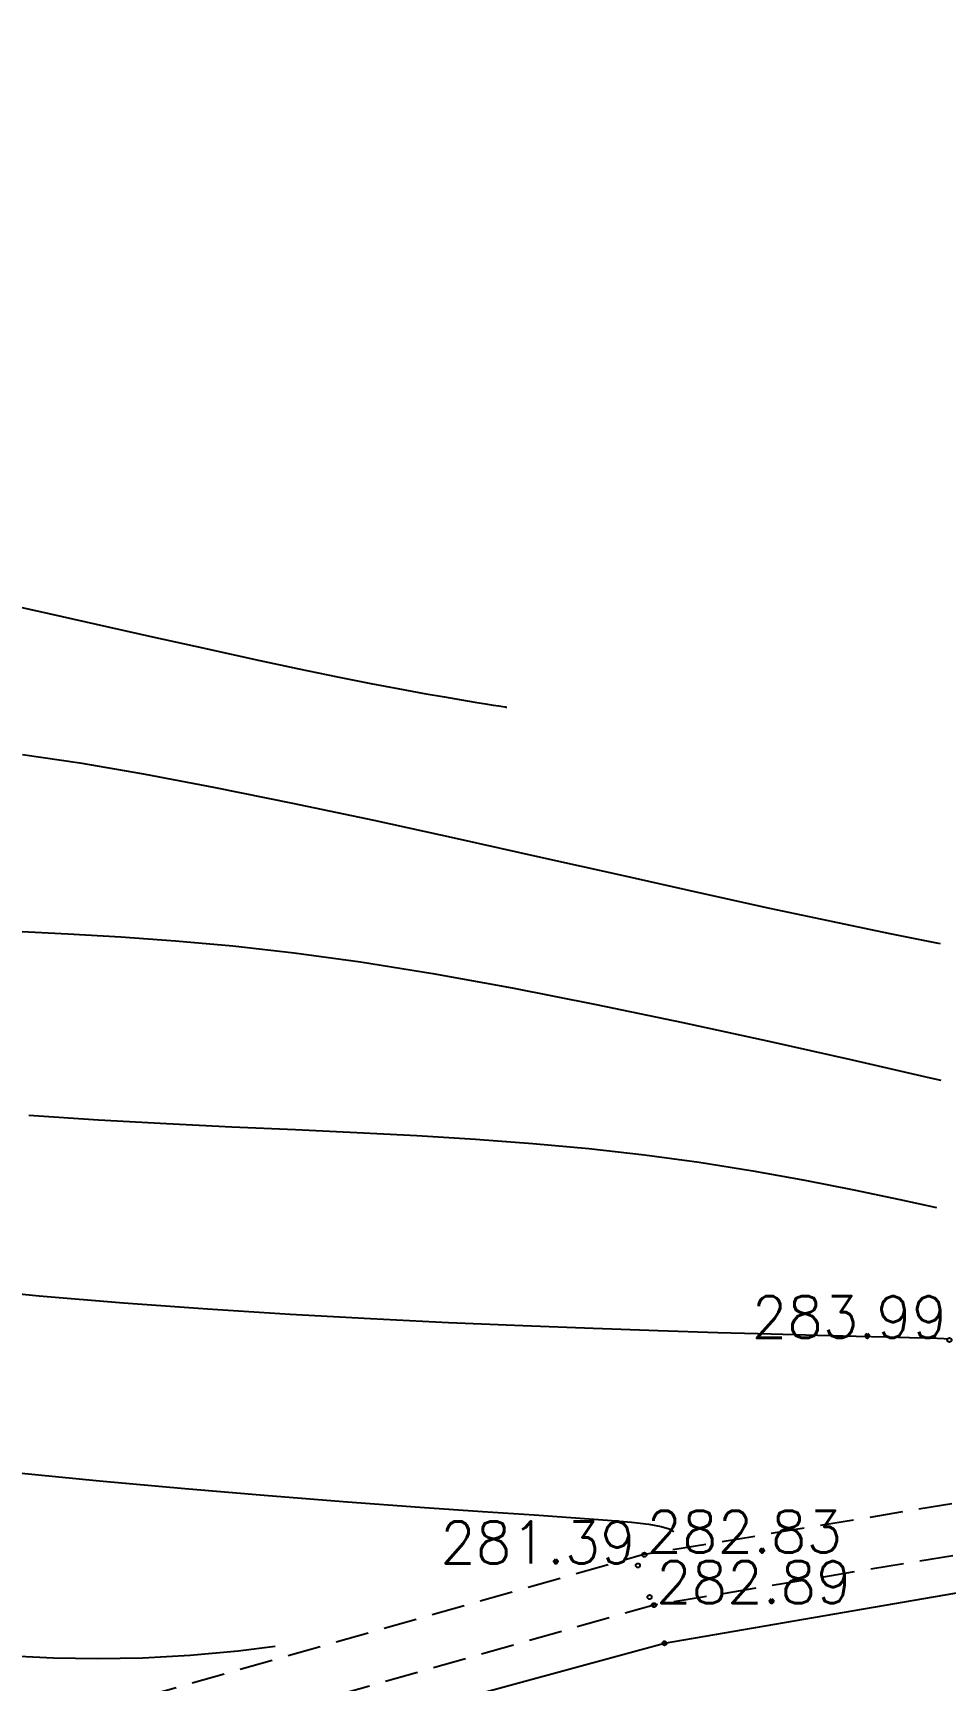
# Model space of a CAD drawing. Extents: x 524954 to 526204, y 9523489 to 9524010.
# Drawn here: x 525653.14 to 525674.91, y 9523814.48 to 9523853.78 of the extents above; entities that cross this region are included whole.
import ezdxf
from ezdxf.enums import TextEntityAlignment as Align

# ---------------------------------------------------------------- set-up
doc = ezdxf.new("R2010")
doc.units = 0
doc.header["$PDMODE"] = 33
doc.header["$PDSIZE"] = 0.1
doc.linetypes.add('CACHE2', pattern=[4.7625, 3.175, -1.5875])
for name, color, linetype in [('Bord_Route_Existante', 6, 'Continuous'), ('Caniveau', 5, 'CACHE2'), ('CN_01_00', 3, 'Continuous'), ('CN_02_00', 4, 'Continuous'), ('CN_05_00', 6, 'Continuous'), ('TopoAlt', 3, 'Continuous'), ('TOPOJIS', 7, 'Continuous')]:
    doc.layers.add(name, color=color, linetype=linetype)
doc.styles.add('Simplex 1.0', font='Simplex.shx', dxfattribs={"width": 0.99, "height": 1})

# ---------------------------------------------------------------- blocks, each defined once
blk = doc.blocks.new('TCPOINT M')
at = {"color": 0}
blk.add_point((0, 0), dxfattribs=at)
at = {"layer": 'TopoAlt', "style": 'Simplex 1.0', "width": 0.99}
blk.add_attdef('ALT', (0.15, 0.15), '', height=1, dxfattribs=at)

msp = doc.modelspace()

# ---------------------------------------------------------------- linework, layer by layer
at = {"layer": 'Bord_Route_Existante', "flags": 128}
msp.add_lwpolyline([(525615.783, 9523793.199), (525623.144, 9523797.148), (525634.961, 9523803.434), (525650.839, 9523810.636), (525668.212, 9523815.359), (525685.625, 9523818.358), (525693.281, 9523819.142), (525706.863, 9523820.143), (525717.393, 9523820.37)], dxfattribs=at)
at = {"layer": 'Caniveau', "ltscale": 0.25, "elevation": 307.27, "flags": 128}
for points in [[(526001.693, 9523876.706), (525992.67, 9523862.583), (525988.317, 9523856.056), (525986.483, 9523853.58), (525979.846, 9523844.667), (525972.556, 9523835.757), (525965.764, 9523828.474), (525959.142, 9523822.599), (525952.525, 9523818.152), (525945.24, 9523814.478), (525937.422, 9523811.365), (525929.415, 9523808.87), (525922.977, 9523807.359), (525911.343, 9523805.517), (525900.219, 9523804.772), (525883.548, 9523804.534), (525871.514, 9523804.226), (525863.676, 9523804.152), (525858.551, 9523804.354), (525852.271, 9523804.619), (525845.799, 9523805.015), (525839.474, 9523805.458), (525832.921, 9523806.263), (525825.213, 9523807.529), (525818.468, 9523808.739), (525811.153, 9523810.025), (525805.831, 9523810.986), (525799.485, 9523812), (525787.157, 9523814.173), (525774.027, 9523816.47), (525761.815, 9523818.599), (525751.77, 9523820.346), (525742.028, 9523821.356), (525725.747, 9523822.327), (525717.412, 9523822.531), (525706.745, 9523822.088), (525692.923, 9523821.483), (525685.51, 9523820.415), (525667.69, 9523817.467), (525650.531, 9523812.577), (525633.827, 9523805.677), (525628.951, 9523803.575)], [(526002.725, 9523876.046), (525993.696, 9523861.913), (525989.319, 9523855.351), (525987.467, 9523852.849), (525980.812, 9523843.913), (525973.479, 9523834.951), (525966.621, 9523827.596), (525959.894, 9523821.628), (525953.145, 9523817.092), (525945.744, 9523813.359), (525937.832, 9523810.209), (525929.738, 9523807.687), (525923.213, 9523806.156), (525911.48, 9523804.298), (525900.269, 9523803.548), (525883.572, 9523803.309), (525871.536, 9523803.001), (525863.657, 9523802.926), (525858.501, 9523803.129), (525852.208, 9523803.396), (525845.719, 9523803.793), (525839.356, 9523804.238), (525832.747, 9523805.05), (525825.006, 9523806.322), (525818.254, 9523807.532), (525810.938, 9523808.819), (525805.625, 9523809.779), (525799.282, 9523810.792), (525786.945, 9523812.967), (525773.816, 9523815.263), (525761.605, 9523817.392), (525751.602, 9523819.132), (525741.928, 9523820.134), (525725.695, 9523821.102), (525717.422, 9523821.306), (525706.806, 9523820.864), (525693.255, 9523820.056), (525685.68, 9523819.201), (525667.959, 9523816.269), (525650.934, 9523811.417), (525634.345, 9523804.565), (525630.007, 9523801.744)]]:
    msp.add_lwpolyline(points, dxfattribs=at)
at = {"layer": 'CN_01_00', "flags": 128}
for points, elevation in [([(525652.896, 9523836.565), (525654.258, 9523836.365), (525655.782, 9523836.106), (525657.486, 9523835.783), (525659.334, 9523835.408), (525661.276, 9523834.996), (525663.265, 9523834.561), (525665.252, 9523834.119), (525667.19, 9523833.685), (525669.029, 9523833.274), (525670.721, 9523832.901), (525672.228, 9523832.579), (525673.551, 9523832.306), (525674.703, 9523832.076), (525674.792, 9523832.059)], 287), ([(525652.708, 9523819.431), (525654.73, 9523819.232), (525656.766, 9523819.049), (525658.758, 9523818.884), (525660.646, 9523818.737), (525662.37, 9523818.61), (525663.871, 9523818.505), (525665.105, 9523818.42), (525666.087, 9523818.353), (525666.849, 9523818.297), (525667.423, 9523818.248), (525667.839, 9523818.2), (525668.13, 9523818.147), (525668.326, 9523818.086), (525668.434, 9523818.024)], 283)]:
    msp.add_lwpolyline(points, dxfattribs=dict(at, elevation=elevation))
at = {"layer": 'CN_02_00', "flags": 128}
for points, elevation in [([(525651.895, 9523840.287), (525653.274, 9523839.986), (525654.652, 9523839.679), (525655.995, 9523839.378), (525657.27, 9523839.094), (525658.443, 9523838.835), (525659.488, 9523838.612), (525660.405, 9523838.422), (525661.203, 9523838.264), (525661.89, 9523838.132), (525662.474, 9523838.025), (525662.963, 9523837.94), (525663.364, 9523837.872), (525663.686, 9523837.819), (525663.937, 9523837.778), (525664.125, 9523837.747), (525664.26, 9523837.725), (525664.351, 9523837.71), (525664.406, 9523837.702), (525664.434, 9523837.697), (525664.444, 9523837.695), (525664.446, 9523837.695)], 288), ([(525652.724, 9523832.354), (525653.977, 9523832.29), (525655.241, 9523832.217), (525656.543, 9523832.123), (525657.911, 9523831.999), (525659.372, 9523831.834), (525660.954, 9523831.618), (525662.684, 9523831.342), (525664.576, 9523830.999), (525666.584, 9523830.604), (525668.646, 9523830.173), (525670.701, 9523829.726), (525672.689, 9523829.28), (525674.55, 9523828.854), (525674.802, 9523828.795)], 286), ([(525651.285, 9523823.847), (525653.292, 9523823.652), (525655.306, 9523823.483), (525657.306, 9523823.338), (525659.277, 9523823.214), (525661.2, 9523823.108), (525663.057, 9523823.017), (525664.831, 9523822.939), (525666.506, 9523822.874), (525668.063, 9523822.82), (525669.487, 9523822.776), (525670.76, 9523822.74), (525671.864, 9523822.712), (525672.784, 9523822.688), (525673.508, 9523822.67), (525674.056, 9523822.655), (525674.451, 9523822.644), (525674.719, 9523822.636), (525674.886, 9523822.63), (525674.976, 9523822.626)], 284), ([(525652.644, 9523815.057), (525653.634, 9523815.013), (525654.679, 9523814.996), (525655.767, 9523815.013), (525656.89, 9523815.071), (525658.038, 9523815.175), (525658.924, 9523815.291)], 282)]:
    msp.add_lwpolyline(points, dxfattribs=dict(at, elevation=elevation))
at = {"layer": 'CN_05_00', "elevation": 285, "flags": 128}
msp.add_lwpolyline([(525653.04, 9523827.961), (525654.709, 9523827.852), (525656.327, 9523827.762), (525657.89, 9523827.685), (525659.404, 9523827.615), (525660.873, 9523827.545), (525662.303, 9523827.472), (525663.699, 9523827.387), (525665.066, 9523827.287), (525666.409, 9523827.165), (525667.734, 9523827.015), (525669.043, 9523826.835), (525670.322, 9523826.629), (525671.557, 9523826.408), (525672.731, 9523826.178), (525673.829, 9523825.949), (525674.703, 9523825.759)], dxfattribs=at)

# ---------------------------------------------------------------- block references
at = {"layer": 'TOPOJIS'}
ref = msp.add_blockref('TCPOINT M', (525675.011, 9523822.594, 283.99), dxfattribs=at)
ref.add_attrib('ALT', '283.99', dxfattribs={"layer": 'TopoAlt', "height": 1, "style": 'Simplex 1.0', "width": 0.99}).set_placement((525674.961, 9523822.644, 283.99), align=Align.RIGHT)
ref = msp.add_blockref('TCPOINT M', (525667.733, 9523817.471, 282.83), dxfattribs=at)
ref.add_attrib('ALT', '282.83', (525667.783, 9523817.521, 282.83), dxfattribs={"layer": 'TopoAlt', "height": 1, "style": 'Simplex 1.0', "width": 0.99})
ref = msp.add_blockref('TCPOINT M', (525667.577, 9523817.216, 281.39), dxfattribs=at)
ref.add_attrib('ALT', '281.39', dxfattribs={"layer": 'TopoAlt', "height": 1, "style": 'Simplex 1.0', "width": 0.99}).set_placement((525667.527, 9523817.266, 281.39), align=Align.RIGHT)
ref = msp.add_blockref('TCPOINT M', (525667.959, 9523816.269, 282.89), dxfattribs=at)
ref.add_attrib('ALT', '282.89', (525668.009, 9523816.319, 282.89), dxfattribs={"layer": 'TopoAlt', "height": 1, "style": 'Simplex 1.0', "width": 0.99})
for p in [(525667.855, 9523816.461, 281.41), (525668.212, 9523815.359, 282.96)]:
    msp.add_blockref('TCPOINT M', p, dxfattribs=at)

doc.saveas('drawing.dxf')
